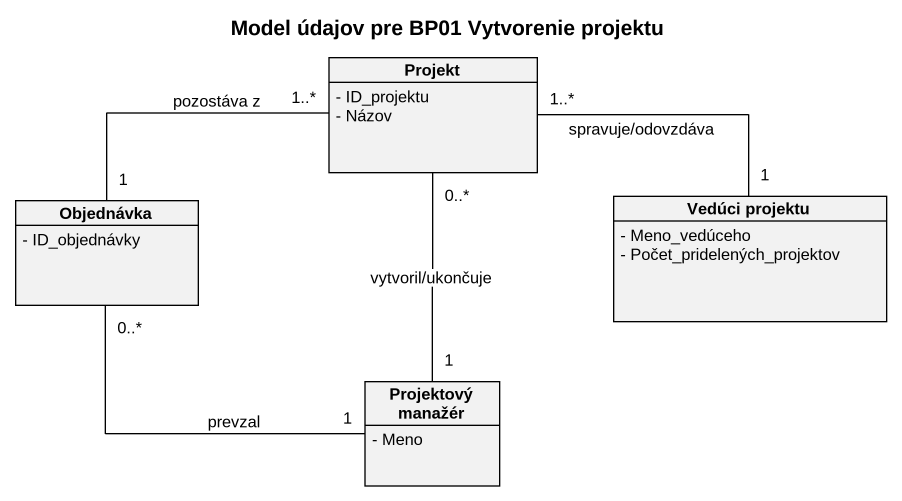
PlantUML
@startuml
title Model údajov pre BP01 Vytvorenie projektu
hide circle
hide empty members
skinparam classAttributeIconSize 0
class Projekt {
  - ID_projektu
  - Názov
}
class Objednávka {
  - ID_objednávky
}
class "Vedúci projektu" as Vedúci_projektu {
  - Meno_vedúceho
  - Počet_pridelených_projektov
}
class "Projektový manažér" as Projektový_manažér {
  - Meno
}
Projekt "1..*" -right- "1" Vedúci_projektu : spravuje/odovzdáva
Objednávka "1" -right- "1..*" Projekt : pozostáva z
Projektový_manažér "1" -up- "0..*" Projekt : vytvoril/ukončuje
Projektový_manažér "1" -left- "0..*" Objednávka : prevzal
@enduml
